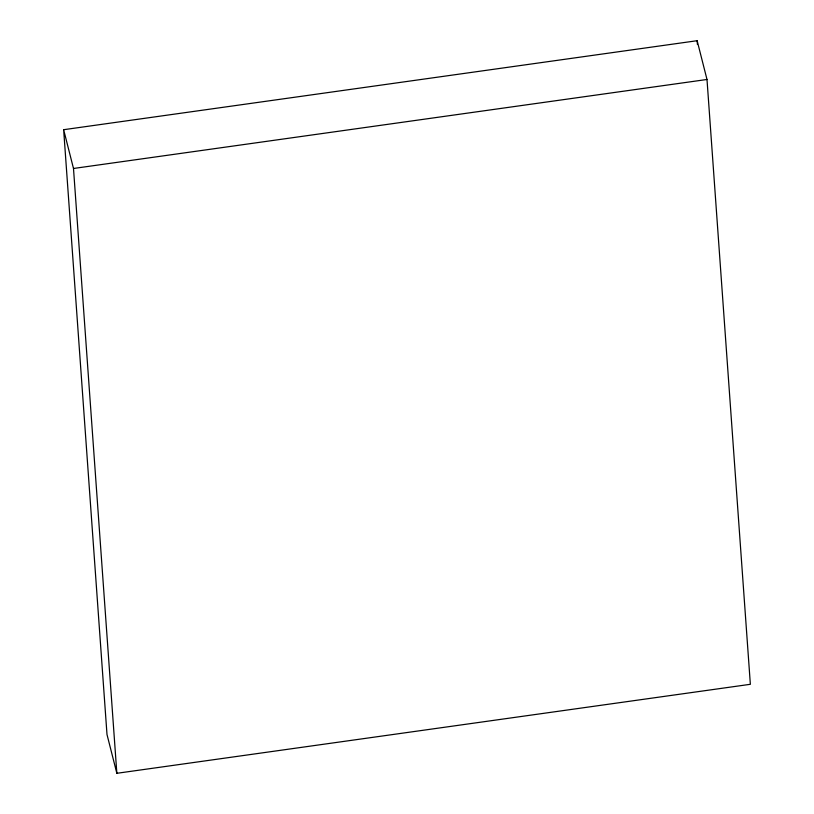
<?xml version="1.0" encoding="UTF-8"?>
<svg xmlns="http://www.w3.org/2000/svg" width="814" height="814" viewBox="0 0 814 814"><rect width="100%" height="100%" fill="white"/><g stroke="black" fill="none" stroke-linecap="round" stroke-linejoin="round"><path stroke-width="1.22" d="M63.645 129.701L697.15 40.7L707 79.477L750.355 684.299L116.85 773.3L107 734.523L63.645 129.701L73.494 168.478L116.85 773.3M73.494 168.478L707 79.477M697.15 40.7L697.425 44.505"/></g></svg>
